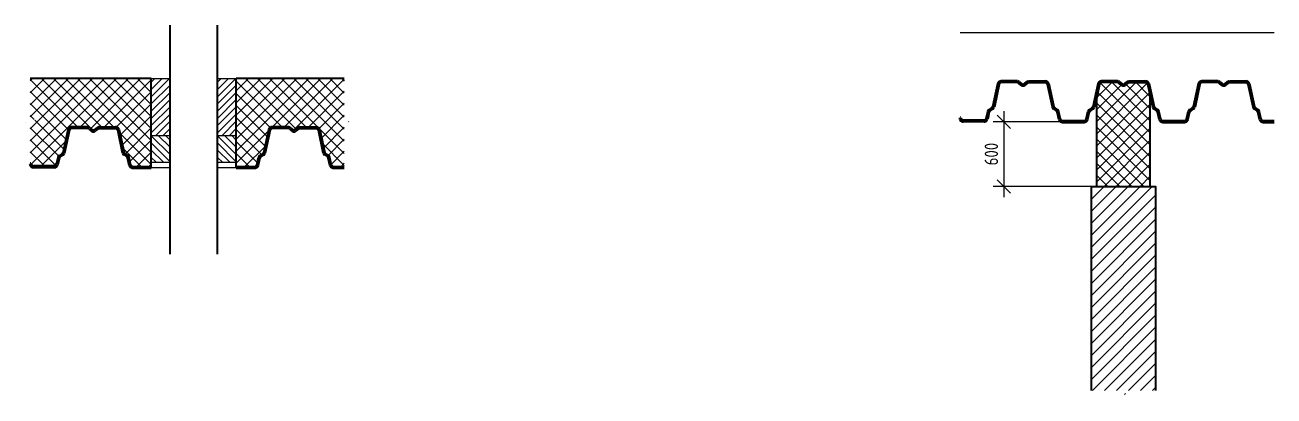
# Model space of a CAD drawing. Header units: millimetres. Extents: x -3689 to 2883575, y -702957 to -604547.
# Drawn here: x 2690923 to 2693257, y -657491 to -656799 of the extents above; entities that cross this region are included whole.
import ezdxf

# ---------------------------------------------------------------- set-up
doc = ezdxf.new("R2010")
doc.units = ezdxf.units.MM
doc.header["$PDMODE"] = 35
doc.styles.add('ГОСТ 2.304', font='CS_Gost2304.shx')
doc.dimstyles.new('СПДС', dxfattribs={"dimscale": 100, "dimtxt": 2.5, "dimasz": 2.5, "dimexe": 2, "dimexo": 0.625, "dimgap": 1, "dimtad": 1, "dimdec": 0, "dimtxsty": 'ГОСТ 2.304', "dimblk": 'OBLIQUE', "dimblk1": 'OBLIQUE', "dimblk2": 'OBLIQUE', "dimcen": 2.5, "dimdle": 2, "dimadec": 0, "dimazin": 2, "dimtfac": 0.75, "dimtdec": 4, "dimtmove": 1, "dimatfit": 3, "dimfxl": 1, "dimtfill": 1, "dimtolj": 1, "dimarcsym": 1})

# ---------------------------------------------------------------- blocks, each defined once
blk = doc.blocks.new('_Oblique')
at = {"color": 0, "linetype": 'ByBlock', "lineweight": -2}
blk.add_line((-0.5, -0.5), (0.5, 0.5), dxfattribs=at)
blk = doc.blocks.new('*D511')
at = {"color": 0, "lineweight": -2, "ltscale": 10, "transparency": 16777216}
for p, q in [((2692752.2, -656959.2), (2692752.2, -657120)), ((2692875.9, -656979.2), (2692732.2, -656979.2)), ((2692919.6, -657100), (2692732.2, -657100))]:
    blk.add_line(p, q, dxfattribs=at)
at = {"layer": 'Defpoints', "color": 0, "ltscale": 10, "transparency": 16777216}
for p in [(2692882.1, -656979.2), (2692752.2, -657100), (2692925.9, -657100)]:
    blk.add_point(p, dxfattribs=at)
at = {"color": 0, "lineweight": -2, "ltscale": 10, "transparency": 16777216, "xscale": 25, "yscale": 25, "zscale": 25}
for p, rotation in [((2692752.2, -656979.2), 90), ((2692752.2, -657100), 270)]:
    blk.add_blockref('_Oblique', p, dxfattribs=dict(at, rotation=rotation))
at = {"color": 0, "ltscale": 10, "transparency": 16777216, "insert": (2692728.9, -657039.6), "char_height": 25, "attachment_point": 5, "rotation": 90, "style": 'ГОСТ 2.304', "bg_fill": 3, "box_fill_scale": 1.1, "bg_fill_color": 256, "bg_fill_true_color": 13158600, "bg_fill_transparency": 0}
blk.add_mtext('\\A1;600', dxfattribs=at)

msp = doc.modelspace()

# ---------------------------------------------------------------- hatches: boundary and pattern name
at = {"ltscale": 75}
h = msp.add_hatch(dxfattribs=at)
h.set_pattern_fill('ANSI37', color=256, scale=5)
h.set_pattern_definition([(45, (-650.827, -85.606), (-11.22532015, 11.22532015), []), (135, (-650.827, -85.606), (-11.22532015, -11.22532015), [])])
edge = h.paths.add_edge_path()
edge.add_line((2691317.8981, -656898.6833), (2691317.8981, -657064.0102))
edge.add_line((2691317.8981, -657064.0102), (2691352.556, -657064.0102))
edge.add_arc((2691352.556, -657059.1102), 4.9, 270, 348.2531161)
edge.add_line((2691357.3534, -657060.1078), (2691360.3645, -657046.1185))
edge.add_arc((2691364.966, -657047.0753), 4.7, 122.8042004, 168.2531736, ccw=False)
edge.add_line((2691362.4197, -657043.1249), (2691368.3319, -657039.4376))
edge.add_arc((2691366.219, -657036.1596), 3.9, 302.8042055, 348.2531658)
edge.add_line((2691370.0373, -657036.9536), (2691378.9987, -656994.3498))
edge.add_arc((2691384.5793, -656995.5102), 5.7, 90.0000654, 168.2531848, ccw=False)
edge.add_line((2691384.5793, -656989.8102), (2691415.2393, -656989.8102))
edge.add_arc((2691415.2394, -656994.5102), 4.7, 51.488377, 90.0000654, ccw=False)
edge.add_line((2691418.1659, -656990.8325), (2691423.452, -656995.1401))
edge.add_arc((2691425.9426, -656992.0102), 4, 231.4883907, 309.8414716)
edge.add_line((2691428.5053, -656995.0815), (2691433.6348, -656990.9014))
edge.add_arc((2691436.6459, -656994.5102), 4.7, 90.0000019, 129.8414694, ccw=False)
edge.add_line((2691436.6459, -656989.8102), (2691467.306, -656989.8102))
edge.add_arc((2691467.306, -656995.5102), 5.7, 12.0107628, 90.0000019, ccw=False)
edge.add_line((2691472.8812, -656994.324), (2691481.8517, -657036.9711))
edge.add_arc((2691485.6663, -657036.1596), 3.9, 192.010161, 238.9033898)
edge.add_line((2691483.652, -657039.4991), (2691489.3467, -657043.0507))
edge.add_arc((2691486.9192, -657047.0753), 4.7, 12.5477416, 58.9033694, ccw=False)
edge.add_line((2691491.507, -657046.0542), (2691494.5463, -657060.1747))
edge.add_arc((2691499.3293, -657059.1102), 4.9, 192.5476789, 270)
edge.add_line((2691499.3293, -657064.0102), (2691519.6926, -657064.0102))
edge.add_line((2691519.6926, -657064.0102), (2691519.6926, -656986.7467))
edge.add_line((2691519.6926, -656986.7467), (2691509.6926, -656984.2467))
edge.add_line((2691509.6926, -656984.2467), (2691529.6926, -656979.2467))
edge.add_line((2691529.6926, -656979.2467), (2691519.6926, -656976.7467))
edge.add_line((2691519.6926, -656976.7467), (2691519.6926, -656898.6833))
edge.add_line((2691519.6926, -656898.6833), (2691317.8981, -656898.6833))
edge = h.paths.add_edge_path()
edge.add_line((2691158.9872, -657064.0102), (2691158.9872, -656898.6833))
edge.add_line((2691158.9872, -656898.6833), (2690932.945, -656898.6833))
edge.add_line((2690932.945, -656898.6833), (2690932.945, -656973.2467))
edge.add_line((2690932.945, -656973.2467), (2690942.945, -656975.7467))
edge.add_line((2690942.945, -656975.7467), (2690922.945, -656980.7467))
edge.add_line((2690922.945, -656980.7467), (2690932.945, -656983.2467))
edge.add_line((2690932.945, -656983.2467), (2690932.945, -657057.8102))
edge.add_line((2690932.945, -657057.8102), (2690933.7622, -657057.8102))
edge.add_line((2690933.7622, -657057.8102), (2690934.032, -657059.1078))
edge.add_arc((2690938.8294, -657058.1102), 4.9, 191.7468739, 270)
edge.add_line((2690938.8294, -657063.0102), (2690977.7639, -657063.0102))
edge.add_arc((2690977.7639, -657058.1102), 4.9, 270, 348.2531161)
edge.add_line((2690982.5613, -657059.1078), (2690985.3645, -657046.1185))
edge.add_arc((2690989.9661, -657047.0753), 4.7, 122.8041082, 168.2530462, ccw=False)
edge.add_line((2690987.4197, -657043.1248), (2690993.3319, -657039.4376))
edge.add_arc((2690991.219, -657036.1596), 3.9, 302.8042057, 348.2531688)
edge.add_line((2690995.0373, -657036.9536), (2691003.9987, -656994.3497))
edge.add_line((2691003.9987, -656994.3497), (2691004.7819, -656994.5126))
edge.add_arc((2691009.5793, -656995.5102), 4.9, 89.9999981, 168.253116, ccw=False)
edge.add_line((2691009.5793, -656990.6102), (2691040.2393, -656990.6102))
edge.add_arc((2691040.2393, -656994.6102), 4, 51.4883087, 89.9999981, ccw=False)
edge.add_line((2691042.73, -656991.4802), (2691048.0161, -656995.7878))
edge.add_arc((2691050.9426, -656992.1102), 4.7, 231.4883157, 309.8414091)
edge.add_line((2691053.9538, -656995.7189), (2691059.0833, -656991.5389))
edge.add_line((2691059.0833, -656991.5389), (2691058.6348, -656990.9014))
edge.add_arc((2691061.6459, -656994.5102), 4.7, 89.9999346, 129.8413903, ccw=False)
edge.add_line((2691061.6459, -656989.8102), (2691092.306, -656989.8102))
edge.add_arc((2691092.306, -656995.5102), 5.7, 12.0101923, 89.9999346, ccw=False)
edge.add_line((2691097.8812, -656994.3241), (2691106.8517, -657036.9711))
edge.add_arc((2691110.6663, -657036.1596), 3.9, 192.0101763, 238.9033747)
edge.add_line((2691108.652, -657039.4991), (2691114.3467, -657043.0507))
edge.add_arc((2691111.9192, -657047.0753), 4.7, 12.54773, 58.9033819, ccw=False)
edge.add_line((2691116.507, -657046.0542), (2691119.5463, -657060.1747))
edge.add_arc((2691124.3293, -657059.1102), 4.9, 192.5476849, 270)
edge.add_line((2691124.3293, -657064.0102), (2691158.9872, -657064.0102))
h = msp.add_hatch(dxfattribs=at)
h.set_pattern_fill('ANSI31', color=256, scale=3)
h.set_pattern_definition([(45, (-650.8275, -85.606), (-6.73519209, 6.73519209), [])])
h.paths.add_polyline_path([(2691193.9872, -656898.6833), (2691158.9872, -656898.6833), (2691158.9872, -657004.8102), (2691193.9872, -657004.8102)])
h = msp.add_hatch(dxfattribs=at)
h.set_pattern_fill('ANSI31', color=256, scale=3)
h.set_pattern_definition([(45, (-526.917, -85.606), (-6.73519209, 6.73519209), [])])
h.paths.add_polyline_path([(2691317.8981, -656898.6833), (2691282.8981, -656898.6833), (2691282.8981, -657004.8102), (2691317.8981, -657004.8102)])
h = msp.add_hatch(dxfattribs=at)
h.set_pattern_fill('ANSI37', color=256, scale=5)
edge = h.paths.add_edge_path()
edge.add_line((2692925.8968, -656927.1589), (2692925.8968, -657099.9784))
edge.add_line((2692925.8968, -657099.9784), (2693025.8968, -657099.9784))
edge.add_line((2693025.8968, -657099.9784), (2693025.8968, -656927.1589))
edge.add_line((2693025.8968, -656927.1589), (2693022.0529, -656908.8842))
edge.add_arc((2693017.2602, -656909.9038), 4.9, 12.0108118, 90.0000019)
edge.add_line((2693017.2602, -656905.0039), (2692986.6001, -656905.0039))
edge.add_arc((2692986.6001, -656909.0038), 4, 90.0000019, 129.8414597)
edge.add_line((2692984.0375, -656905.9326), (2692978.908, -656910.1126))
edge.add_arc((2692975.8968, -656906.5039), 4.7, 231.4883962, 309.8414664, ccw=False)
edge.add_line((2692972.9703, -656910.1815), (2692967.6842, -656905.8739))
edge.add_arc((2692965.1935, -656909.0039), 4, 51.48838, 90.000505)
edge.add_line((2692965.1935, -656905.0039), (2692934.5335, -656905.0039))
edge.add_arc((2692934.5335, -656909.9039), 4.9, 90.0000654, 168.2531823)
edge.add_line((2692929.7361, -656908.9063), (2692925.8968, -656927.1589))
h = msp.add_hatch(dxfattribs=at)
h.set_pattern_fill('ANSI31', color=256, scale=3, angle=90)
h.set_pattern_definition([(135, (-650.8275, -85.606), (-6.73519209, -6.73519209), [])])
h.paths.add_polyline_path([(2691193.9872, -657004.8102), (2691158.9872, -657004.8102), (2691158.9872, -657054.8102), (2691193.9872, -657054.8102)])
h = msp.add_hatch(dxfattribs=at)
h.set_pattern_fill('ANSI31', color=256, scale=3, angle=90)
h.set_pattern_definition([(135, (-526.917, -85.606), (-6.73519209, -6.73519209), [])])
h.paths.add_polyline_path([(2691317.8981, -657004.8102), (2691282.8981, -657004.8102), (2691282.8981, -657054.8102), (2691317.8981, -657054.8102)])
h = msp.add_hatch(dxfattribs=at)
h.set_pattern_fill('ANSI31', color=256, scale=5)
h.paths.add_polyline_path([(2693035.8968, -657099.9784), (2692915.8968, -657099.9784), (2692915.8968, -657481.1782), (2692970.8968, -657481.1782), (2692973.3968, -657471.1782), (2692978.3968, -657491.1782), (2692980.8968, -657481.1782), (2693035.8968, -657481.1782)])

# ---------------------------------------------------------------- linework, layer by layer
at = {"lineweight": 40, "ltscale": 75}
for p, q in [((2691193.9872, -657226.7188), (2691193.9872, -656798.6233)), ((2691282.8981, -657226.7188), (2691282.8981, -656798.6233)), ((2691158.9872, -656898.6833), (2690932.945, -656898.6833)), ((2691158.9872, -657064.8102), (2691158.9872, -656898.6833)), ((2691519.6926, -656898.6833), (2691317.8981, -656898.6833)), ((2691317.8981, -657064.8102), (2691317.8981, -656898.6833))]:
    msp.add_line(p, q, dxfattribs=at)
at = {"ltscale": 75}
for p, q in [((2693257.1468, -656813.077), (2692670.3992, -656813.077)), ((2691158.9872, -656898.6833), (2691193.9872, -656898.6833)), ((2691282.8981, -656898.6833), (2691317.8981, -656898.6833)), ((2691158.9872, -657004.8102), (2691193.9872, -657004.8102)), ((2691282.8981, -657004.8102), (2691317.8981, -657004.8102)), ((2691158.9872, -657054.8102), (2691193.9872, -657054.8102)), ((2691158.9872, -657064.8102), (2691193.9872, -657064.8102)), ((2691282.8981, -657054.8102), (2691317.8981, -657054.8102)), ((2691282.8981, -657064.8102), (2691317.8981, -657064.8102))]:
    msp.add_line(p, q, dxfattribs=at)
at = {"linetype": 'Continuous', "lineweight": 60, "ltscale": 75}
for p, q in [((2692741.4529, -656908.7434), (2692732.4915, -656951.3473)), ((2692742.2361, -656908.9063), (2692733.2748, -656951.5101)), ((2692777.6935, -656904.2039), (2692747.0335, -656904.2039)), ((2692777.6935, -656905.0039), (2692747.0335, -656905.0039)), ((2692780.2562, -656905.9326), (2692785.3857, -656910.1126)), ((2692780.7047, -656905.2951), (2692785.8342, -656909.4751)), ((2692796.089, -656905.2951), (2692790.9595, -656909.4751)), ((2692796.5375, -656905.9326), (2692791.408, -656910.1126)), ((2692799.1001, -656904.2039), (2692829.7602, -656904.2039)), ((2692799.1001, -656905.0039), (2692829.7602, -656905.0039)), ((2692834.5576, -656908.9063), (2692843.5189, -656951.5101)), ((2692835.3408, -656908.7435), (2692844.3022, -656951.3473)), ((2692928.9529, -656908.7435), (2692919.9915, -656951.3473)), ((2692929.7361, -656908.9063), (2692920.7748, -656951.5101)), ((2692965.1935, -656904.2039), (2692934.5335, -656904.2039)), ((2692965.1935, -656905.0039), (2692934.5335, -656905.0039)), ((2692967.7562, -656905.9326), (2692972.8857, -656910.1126)), ((2692968.2047, -656905.2951), (2692973.3342, -656909.4751)), ((2692983.589, -656905.2951), (2692978.4595, -656909.4751)), ((2692984.0375, -656905.9326), (2692978.908, -656910.1126)), ((2692986.6001, -656904.2039), (2693017.2602, -656904.2039)), ((2692986.6001, -656905.0039), (2693017.2602, -656905.0039)), ((2693022.0576, -656908.9063), (2693031.0189, -656951.5101)), ((2693022.8408, -656908.7435), (2693031.8022, -656951.3473)), ((2693116.4529, -656908.7435), (2693107.4915, -656951.3473)), ((2693117.2361, -656908.9063), (2693108.2748, -656951.5101)), ((2693152.6935, -656904.2039), (2693122.0335, -656904.2039)), ((2693152.6935, -656905.0039), (2693122.0335, -656905.0039)), ((2693155.2562, -656905.9326), (2693160.3857, -656910.1126)), ((2693155.7047, -656905.2951), (2693160.8342, -656909.4751)), ((2693171.089, -656905.2951), (2693165.9595, -656909.4751)), ((2693171.5375, -656905.9326), (2693166.408, -656910.1126)), ((2693174.1001, -656904.2039), (2693204.7602, -656904.2039)), ((2693174.1001, -656905.0039), (2693204.7602, -656905.0039)), ((2693209.5576, -656908.9063), (2693218.5189, -656951.5101)), ((2693210.3408, -656908.7435), (2693219.3022, -656951.3473)), ((2692722.8187, -656960.5121), (2692720.0155, -656973.5014)), ((2692723.6019, -656960.675), (2692720.7988, -656973.6643)), ((2692724.9928, -656957.4444), (2692730.6875, -656953.8928)), ((2692725.406, -656958.1295), (2692731.1007, -656954.5779)), ((2692851.3877, -656958.1295), (2692845.693, -656954.5779)), ((2692851.8009, -656957.4444), (2692846.1062, -656953.8928)), ((2692856.2029, -656974.6643), (2692853.1918, -656960.675)), ((2692856.9861, -656974.5014), (2692853.975, -656960.5121)), ((2692907.3076, -656974.5014), (2692910.3187, -656960.5121)), ((2692908.0908, -656974.6643), (2692911.1019, -656960.675)), ((2692912.4928, -656957.4444), (2692918.1875, -656953.8928)), ((2692912.906, -656958.1295), (2692918.6007, -656954.5779)), ((2693038.8877, -656958.1295), (2693033.193, -656954.5779)), ((2693039.3009, -656957.4444), (2693033.6062, -656953.8928)), ((2693043.7029, -656974.6643), (2693040.6918, -656960.675)), ((2693044.4861, -656974.5014), (2693041.475, -656960.5121)), ((2693094.8076, -656974.5014), (2693097.8187, -656960.5121)), ((2693095.5908, -656974.6643), (2693098.6019, -656960.675)), ((2693099.9928, -656957.4444), (2693105.6875, -656953.8928)), ((2693100.406, -656958.1295), (2693106.1007, -656954.5779)), ((2693226.3877, -656958.1295), (2693220.693, -656954.5779)), ((2693226.8009, -656957.4444), (2693221.1062, -656953.8928)), ((2693231.2029, -656974.6643), (2693228.1918, -656960.675)), ((2693231.9861, -656974.5014), (2693228.975, -656960.5121)), ((2692670.3992, -656972.2039), (2692670.7029, -656973.6643)), ((2692671.2164, -656972.2039), (2692670.3992, -656972.2039)), ((2692671.2164, -656972.2039), (2692671.4862, -656973.5014)), ((2692715.2181, -656977.4039), (2692676.2836, -656977.4039)), ((2692715.2181, -656978.2039), (2692676.2836, -656978.2039)), ((2692861.7835, -656978.4039), (2692902.5102, -656978.4039)), ((2692861.7835, -656979.2039), (2692902.5102, -656979.2039)), ((2693049.2835, -656978.4039), (2693090.0102, -656978.4039)), ((2693049.2835, -656979.2039), (2693090.0102, -656979.2039)), ((2693236.7835, -656978.4039), (2693257.1468, -656978.4039)), ((2693236.7835, -656979.2039), (2693257.1468, -656979.2039)), ((2691003.9987, -656994.3497), (2690995.0373, -657036.9536)), ((2691004.7819, -656994.5126), (2690995.8206, -657037.1164)), ((2691040.2393, -656989.8102), (2691009.5793, -656989.8102)), ((2691040.2393, -656990.6102), (2691009.5793, -656990.6102)), ((2691042.802, -656991.5389), (2691047.9315, -656995.7189)), ((2691043.2505, -656990.9014), (2691048.38, -656995.0815)), ((2691058.6348, -656990.9014), (2691053.5053, -656995.0815)), ((2691059.0833, -656991.5389), (2691053.9538, -656995.7189)), ((2691061.6459, -656989.8102), (2691092.306, -656989.8102)), ((2691061.6459, -656990.6102), (2691092.306, -656990.6102)), ((2691097.1034, -656994.5126), (2691106.0647, -657037.1164)), ((2691097.8866, -656994.3498), (2691106.848, -657036.9536)), ((2691378.9987, -656994.3498), (2691370.0373, -657036.9536)), ((2691379.7819, -656994.5126), (2691370.8206, -657037.1164)), ((2691415.2393, -656989.8102), (2691384.5793, -656989.8102)), ((2691415.2393, -656990.6102), (2691384.5793, -656990.6102)), ((2691417.802, -656991.5389), (2691422.9315, -656995.7189)), ((2691418.2505, -656990.9014), (2691423.38, -656995.0815)), ((2691433.6348, -656990.9014), (2691428.5053, -656995.0815)), ((2691434.0833, -656991.5389), (2691428.9538, -656995.7189)), ((2691436.6459, -656989.8102), (2691467.306, -656989.8102)), ((2691436.6459, -656990.6102), (2691467.306, -656990.6102)), ((2691472.1034, -656994.5126), (2691481.0647, -657037.1164)), ((2691472.8866, -656994.3498), (2691481.848, -657036.9536)), ((2690985.3645, -657046.1185), (2690982.5613, -657059.1078)), ((2690986.1477, -657046.2813), (2690983.3446, -657059.2706)), ((2690987.5386, -657043.0507), (2690993.2333, -657039.4991)), ((2690987.9518, -657043.7358), (2690993.6465, -657040.1842)), ((2691113.9335, -657043.7358), (2691108.2388, -657040.1842)), ((2691114.3467, -657043.0507), (2691108.652, -657039.4991)), ((2691118.7487, -657060.2706), (2691115.7376, -657046.2813)), ((2691119.5319, -657060.1078), (2691116.5208, -657046.1185)), ((2691357.3534, -657060.1078), (2691360.3645, -657046.1185)), ((2691358.1366, -657060.2706), (2691361.1477, -657046.2813)), ((2691362.5386, -657043.0507), (2691368.2333, -657039.4991)), ((2691362.9518, -657043.7358), (2691368.6465, -657040.1842)), ((2691488.9335, -657043.7358), (2691483.2388, -657040.1842)), ((2691489.3467, -657043.0507), (2691483.652, -657039.4991)), ((2691493.7487, -657060.2706), (2691490.7376, -657046.2813)), ((2691494.5319, -657060.1078), (2691491.5208, -657046.1185)), ((2690932.945, -657057.8102), (2690933.2487, -657059.2706)), ((2690933.7622, -657057.8102), (2690932.945, -657057.8102)), ((2690933.7622, -657057.8102), (2690934.032, -657059.1078)), ((2690977.7639, -657063.0102), (2690938.8294, -657063.0102)), ((2690977.7639, -657063.8102), (2690938.8294, -657063.8102)), ((2691124.3293, -657064.0102), (2691158.9872, -657064.0102)), ((2691124.3293, -657064.8102), (2691158.9872, -657064.8102)), ((2691317.8981, -657064.0102), (2691352.556, -657064.0102)), ((2691317.8981, -657064.8102), (2691352.556, -657064.8102)), ((2691499.3293, -657064.0102), (2691519.6926, -657064.0102)), ((2691499.3293, -657064.8102), (2691519.6926, -657064.8102))]:
    msp.add_line(p, q, dxfattribs=at)
at = {"lineweight": 40, "ltscale": 75}
for points in [[(2692925.8968, -657099.9784), (2692925.8968, -656927.1589)], [(2693025.8968, -657099.9784), (2693025.8968, -656927.1589)], [(2692915.8968, -657481.1782), (2692915.8968, -657099.9784), (2693035.8968, -657099.9784), (2693035.8968, -657481.1782)]]:
    msp.add_lwpolyline(points, dxfattribs=at)
at = {"linetype": 'Continuous', "lineweight": 60, "ltscale": 75}
for centre, radius, start, end in [((2692747.0335, -656909.9039), 5.7, 89.9999965, 168.2531163), ((2692747.0335, -656909.9039), 4.9, 89.9999962, 168.253116), ((2692777.6935, -656908.9038), 4.7, 50.1585366, 90.0000413), ((2692777.6935, -656909.0038), 4, 50.1585405, 90.0000452), ((2692788.3968, -656906.5039), 4.7, 230.1585336, 309.8414094), ((2692788.3968, -656906.4039), 4, 230.1585286, 309.8414044), ((2692799.1001, -656908.9039), 4.7, 89.9998853, 129.8413901), ((2692799.1001, -656909.0039), 4, 89.9998883, 129.8413931), ((2692829.7602, -656909.9039), 5.7, 11.7468153, 89.9999351), ((2692829.7602, -656909.9039), 4.9, 11.7468175, 89.9999372), ((2692934.5335, -656909.9039), 5.7, 90.0000649, 168.2531847), ((2692934.5335, -656909.9039), 4.9, 90.0000628, 168.2531825), ((2692965.1935, -656908.9039), 4.7, 50.1586099, 90.0001147), ((2692965.1935, -656909.0039), 4, 50.1586069, 90.0001117), ((2692975.8968, -656906.5039), 4.7, 230.1585906, 309.8414664), ((2692975.8968, -656906.4039), 4, 230.1585956, 309.8414714), ((2692986.6001, -656908.9038), 4.7, 89.9999587, 129.8414634), ((2692986.6001, -656909.0038), 4, 89.9999548, 129.8414595), ((2693017.2602, -656909.9038), 5.7, 11.7462425, 89.9999728), ((2693017.2602, -656909.9038), 4.9, 11.7461951, 89.9999254), ((2693122.0335, -656909.9039), 5.7, 90.0000649, 168.2531847), ((2693122.0335, -656909.9039), 4.9, 90.0000686, 168.2531884), ((2693152.6935, -656908.9039), 4.7, 50.1586099, 90.0001147), ((2693152.6935, -656909.0039), 4, 50.1586069, 90.0001117), ((2693163.3968, -656906.5039), 4.7, 230.1585906, 309.8414664), ((2693163.3968, -656906.4039), 4, 230.1585956, 309.8414714), ((2693174.1001, -656908.9038), 4.7, 89.9999648, 129.8414695), ((2693174.1001, -656909.0038), 4, 89.9999548, 129.8414595), ((2693204.7602, -656909.9038), 5.7, 11.7462425, 89.9999728), ((2693204.7602, -656909.9038), 4.9, 11.7461951, 89.9999254), ((2692727.4203, -656961.469), 4.7, 121.0967228, 168.2530462), ((2692727.4203, -656961.469), 3.9, 121.0967245, 168.253048), ((2692728.6732, -656950.5533), 3.9, 301.0966254, 348.2531684), ((2692728.6732, -656950.5533), 4.7, 301.0966306, 348.2531737), ((2692848.1205, -656950.5533), 4.7, 191.7468263, 238.9033694), ((2692848.1205, -656950.5533), 3.9, 191.7468316, 238.9033746), ((2692849.3734, -656961.469), 3.9, 11.7468209, 58.903364), ((2692849.3734, -656961.469), 4.7, 11.7468388, 58.9033819), ((2692914.9202, -656961.469), 4.7, 121.0966181, 168.2531612), ((2692914.9202, -656961.469), 3.9, 121.096621, 168.2531641), ((2692916.1732, -656950.5533), 3.9, 301.0966254, 348.2531684), ((2692916.1732, -656950.5533), 4.7, 301.0966306, 348.2531737), ((2693035.6205, -656950.5533), 4.7, 191.7468263, 238.9033694), ((2693035.6205, -656950.5533), 3.9, 191.7468316, 238.9033746), ((2693036.8734, -656961.469), 3.9, 11.7468209, 58.903364), ((2693036.8734, -656961.469), 4.7, 11.7468388, 58.9033819), ((2693102.4202, -656961.469), 4.7, 121.0966306, 168.2531737), ((2693102.4202, -656961.469), 3.9, 121.096636, 168.2531791), ((2693103.6732, -656950.5533), 3.9, 301.0966254, 348.2531684), ((2693103.6732, -656950.5533), 4.7, 301.0966306, 348.2531737), ((2693223.1205, -656950.5533), 4.7, 191.7468388, 238.9033819), ((2693223.1205, -656950.5533), 3.9, 191.7468465, 238.9033896), ((2693224.3734, -656961.469), 3.9, 11.7468209, 58.903364), ((2693224.3734, -656961.469), 4.7, 11.7468263, 58.9033694), ((2692676.2836, -656972.5039), 5.7, 191.7468837, 270.0000035), ((2692676.2836, -656972.5039), 4.9, 191.746884, 270.0000038), ((2692715.2181, -656972.5039), 4.9, 269.9999962, 348.253116), ((2692715.2181, -656972.5039), 5.7, 269.9999965, 348.2531163), ((2692861.7835, -656973.5039), 5.7, 191.7468837, 270.0000035), ((2692861.7835, -656973.5039), 4.9, 191.746884, 270.0000038), ((2692902.5102, -656973.5039), 4.9, 269.9999962, 348.253116), ((2692902.5102, -656973.5039), 5.7, 269.9999965, 348.2531163), ((2693049.2835, -656973.5039), 5.7, 191.7468837, 270.0000035), ((2693049.2835, -656973.5039), 4.9, 191.746884, 270.0000038), ((2693090.0102, -656973.5039), 4.9, 269.9999962, 348.253116), ((2693090.0102, -656973.5039), 5.7, 269.9999965, 348.2531163), ((2693236.7835, -656973.5039), 5.7, 191.7468887, 270.0000085), ((2693236.7835, -656973.5039), 4.9, 191.7468898, 270.0000096), ((2691009.5793, -656995.5102), 5.7, 89.9999965, 168.2531163), ((2691009.5793, -656995.5102), 4.9, 89.9999962, 168.253116), ((2691040.2393, -656994.5102), 4.7, 50.1585366, 90.0000413), ((2691040.2393, -656994.6102), 4, 50.1585405, 90.0000452), ((2691050.9426, -656992.1102), 4.7, 230.1585336, 309.8414094), ((2691050.9426, -656992.0102), 4, 230.1585285, 309.8414044), ((2691061.6459, -656994.5102), 4.7, 89.9998853, 129.8413901), ((2691061.6459, -656994.6102), 4, 89.9998883, 129.8413931), ((2691092.306, -656995.5102), 5.7, 11.7468153, 89.9999351), ((2691092.306, -656995.5102), 4.9, 11.7468175, 89.9999372), ((2691384.5793, -656995.5102), 5.7, 90.0000649, 168.2531847), ((2691384.5793, -656995.5102), 4.9, 90.0000686, 168.2531884), ((2691415.2393, -656994.5102), 4.7, 50.1586099, 90.0001147), ((2691415.2393, -656994.6102), 4, 50.1586069, 90.0001117), ((2691425.9426, -656992.1102), 4.7, 230.1585906, 309.8414664), ((2691425.9426, -656992.0102), 4, 230.1585956, 309.8414715), ((2691436.6459, -656994.5102), 4.7, 89.9999648, 129.8414695), ((2691436.6459, -656994.6102), 4, 89.9999548, 129.8414595), ((2691467.306, -656995.5102), 5.7, 11.7462425, 89.9999728), ((2691467.306, -656995.5102), 4.9, 11.7461951, 89.9999254), ((2690989.9661, -657047.0753), 4.7, 121.0967228, 168.2530462), ((2690989.9661, -657047.0753), 3.9, 121.0967245, 168.253048), ((2690991.219, -657036.1596), 3.9, 301.0966254, 348.2531684), ((2690991.219, -657036.1596), 4.7, 301.0966306, 348.2531737), ((2691110.6663, -657036.1596), 4.7, 191.7468263, 238.9033694), ((2691110.6663, -657036.1596), 3.9, 191.7468316, 238.9033746), ((2691111.9192, -657047.0753), 3.9, 11.7468209, 58.903364), ((2691111.9192, -657047.0753), 4.7, 11.7468388, 58.9033819), ((2691364.966, -657047.0753), 4.7, 121.0966306, 168.2531737), ((2691364.9661, -657047.0753), 3.9, 121.096636, 168.2531791), ((2691366.219, -657036.1596), 3.9, 301.0966254, 348.2531684), ((2691366.219, -657036.1596), 4.7, 301.0966306, 348.2531737), ((2691485.6663, -657036.1596), 4.7, 191.7468388, 238.9033819), ((2691485.6663, -657036.1596), 3.9, 191.7468465, 238.9033896), ((2691486.9192, -657047.0753), 3.9, 11.7468209, 58.903364), ((2691486.9192, -657047.0753), 4.7, 11.7468263, 58.9033694), ((2690938.8294, -657058.1102), 5.7, 191.7468837, 270.0000035), ((2690938.8294, -657058.1102), 4.9, 191.746884, 270.0000038), ((2690977.7639, -657058.1102), 4.9, 269.9999962, 348.253116), ((2690977.7639, -657058.1102), 5.7, 269.9999965, 348.2531163), ((2691124.3293, -657059.1102), 5.7, 191.7468837, 270.0000035), ((2691124.3293, -657059.1102), 4.9, 191.746884, 270.0000038), ((2691352.556, -657059.1102), 4.9, 269.9999962, 348.253116), ((2691352.556, -657059.1102), 5.7, 269.9999965, 348.2531163), ((2691499.3293, -657059.1102), 5.7, 191.7468887, 270.0000085), ((2691499.3293, -657059.1102), 4.9, 191.7468898, 270.0000096)]:
    msp.add_arc(centre, radius, start, end, dxfattribs=at)

# ---------------------------------------------------------------- next in the draw order: dimensions: what is measured, and where the dimension line sits
at = {"ltscale": 10}
dim = msp.add_linear_dim(base=(2692752.1634, -657099.9784), p1=(2692882.1468, -656979.2039), p2=(2692925.8968, -657099.9784), angle=90, text='600', dimstyle='СПДС', override={"dimscale": 10}, dxfattribs=at)
dim.commit()
dim.dimension.update_dxf_attribs({"geometry": '*D511', "text_midpoint": (2692728.94, -657039.5911)})

doc.saveas('drawing.dxf')
